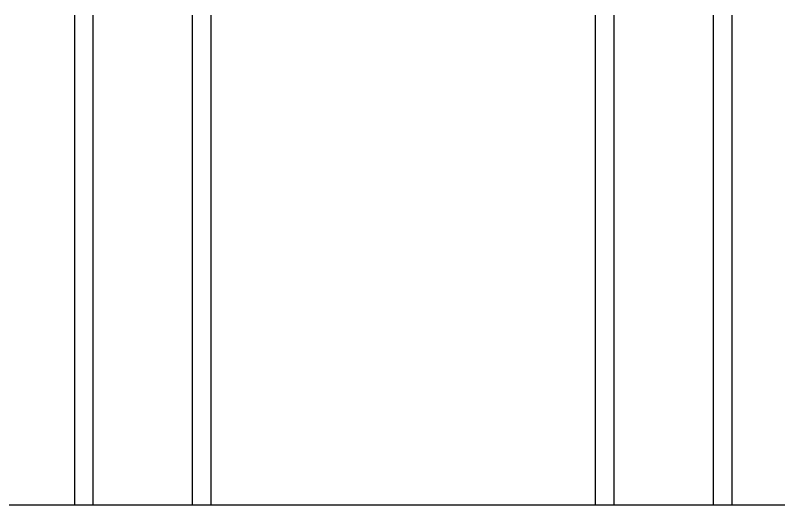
# Model space of a CAD drawing. Header units: millimetres. Extents: x 37084 to 180780, y -153145 to -16322.
# Drawn here: x 72757 to 78914, y -152545 to -148595 of the extents above; entities that cross this region are included whole.
import ezdxf

# ---------------------------------------------------------------- set-up
doc = ezdxf.new("R2010")
doc.units = ezdxf.units.MM
doc.header["$MEASUREMENT"] = 0
doc.layers.add('00 Hang rao mo rong', color=8, linetype='FENCELINE2', lineweight=25)
doc.layers.add('Muong cap GD nay', color=3, linetype='Continuous')
doc.linetypes.add('FENCELINE2', pattern='A,0.25,-0.1,[132,ltypeshp.shx,S=0.1,R=0,X=-0.1,Y=0],-0.1,1', length=1.45)

msp = doc.modelspace()

# ---------------------------------------------------------------- linework, layer by layer
at = {"layer": '00 Hang rao mo rong', "color": 5, "ltscale": 2000}
msp.add_line((37683.9, -152544.6, 0), (159683.9, -152544.6, 0), dxfattribs=at)
at = {"layer": 'Muong cap GD nay'}
for p, q in [((73234.1, -148594.6, 0), (73234.1, -152544.6, 0)), ((73384.1, -148594.6, 0), (73384.1, -152544.6, 0)), ((74184.1, -148594.6, 0), (74184.1, -152544.6, 0)), ((74334.1, -148594.6, 0), (74334.1, -152544.6, 0)), ((77434.1, -148594.6, 0), (77434.1, -152544.6, 0)), ((77584.1, -148594.6, 0), (77584.1, -152544.6, 0)), ((78384.1, -148594.6, 0), (78384.1, -152544.6, 0)), ((78534.1, -148594.6, 0), (78534.1, -152544.6, 0))]:
    msp.add_line(p, q, dxfattribs=at)

doc.saveas('drawing.dxf')
